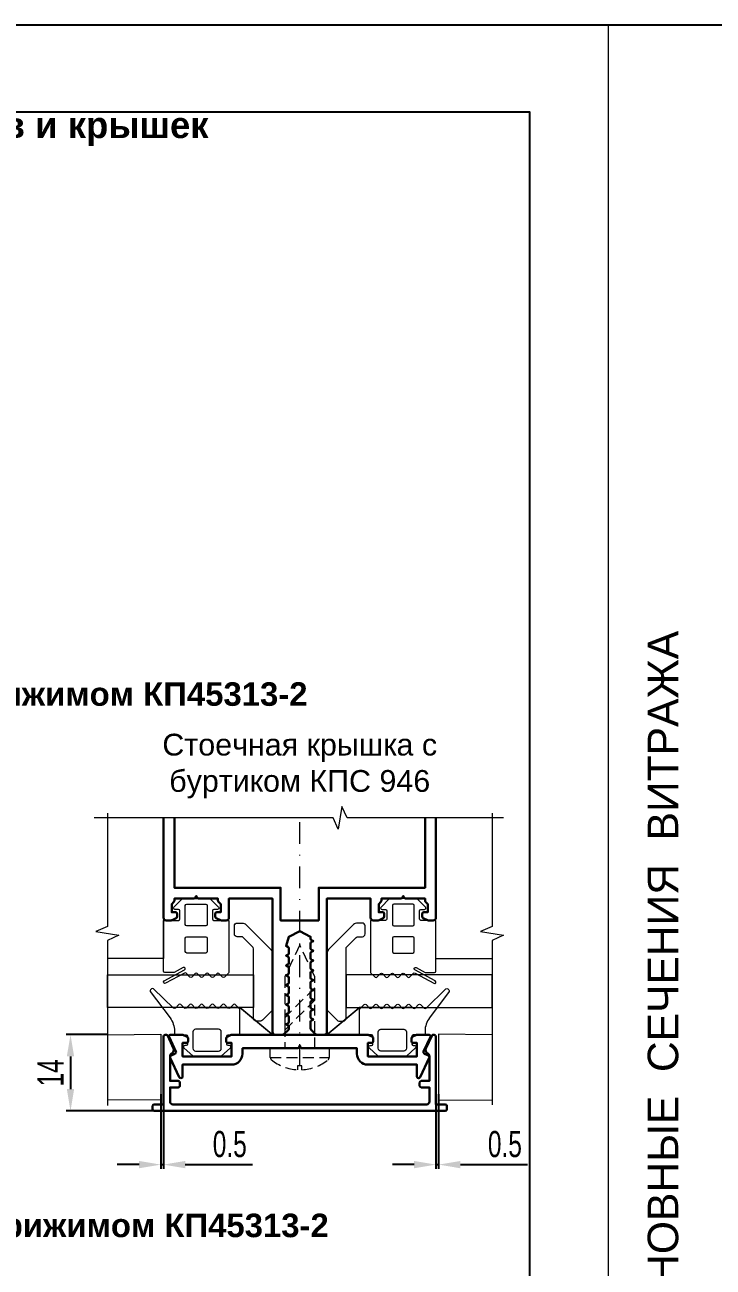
# Model space of a CAD drawing. Extents: x -37 to 8820, y -336 to 478.
# Drawn here: x 7267.1 to 7346, y 154.4 to 297 of the extents above; entities that cross this region are included whole.
import ezdxf
from ezdxf.enums import TextEntityAlignment as Align

# ---------------------------------------------------------------- set-up
doc = ezdxf.new("R2010")
doc.units = 0
doc.header["$LTSCALE"] = 5
doc.linetypes.add('DASHDOT', pattern=[1, 0.5, -0.25, 0, -0.25])
doc.linetypes.add('HIDDEN', pattern=[0.375, 0.25, -0.125])
doc.layers.get('0').update_dxf_attribs({"linetype": 'CONTINUOUS', "lineweight": 30})
doc.layers.get('DEFPOINTS').update_dxf_attribs({"linetype": 'CONTINUOUS'})
for name, color, linetype, lineweight in [('1', 6, 'DASHDOT', 13), ('2', 3, 'HIDDEN', 13), ('Dimentions', 5, 'CONTINUOUS', 15), ('Glass', 5, 'CONTINUOUS', 20), ('Герлен', 7, 'CONTINUOUS', 60), ('Зигзаг', 1, 'CONTINUOUS', 15), ('Конструкции', 252, 'CONTINUOUS', 20), ('Подкладки', 1, 'CONTINUOUS', 20), ('Текстовый', 7, 'CONTINUOUS', 9), ('Уплотнители', 1, 'CONTINUOUS', 20)]:
    doc.layers.add(name, color=color, linetype=linetype, lineweight=lineweight)
doc.layers.add('Скрытые', color=14, linetype='CONTINUOUS', plot=False)
doc.styles.add('3', font='RUSS.SHX', dxfattribs={"width": 0.7, "height": 3})
doc.styles.add('Каталожный', font='arial.ttf', dxfattribs={"height": 2.5})
doc.styles.add('Фирм', font='arial.ttf', dxfattribs={"height": 3.5})
doc.dimstyles.new('MX1_6', dxfattribs={"dimtxt": 3, "dimasz": 2.5, "dimexe": 0.5, "dimexo": 0, "dimgap": 0.8, "dimtad": 1, "dimlfac": 1.6, "dimdsep": 46, "dimtxsty": '3', "dimcen": 0, "dimclrd": 256, "dimclre": 256, "dimclrt": 256, "dimaunit": 1, "dimadec": 0, "dimazin": 0, "dimtfac": 1, "dimtmove": 0, "dimatfit": 1, "dimfxl": 1, "dimtvp": 1, "dimtolj": 1, "dimtzin": 0, "dimarcsym": 0})

# ---------------------------------------------------------------- blocks, each defined once
blk = doc.blocks.new('*D274')
at = {"layer": 'DEFPOINTS', "color": 0, "linetype": 'Continuous', "transparency": 16777216}
for p in [(7276.56, 181.07), (7272.33, 172.32), (7285.27, 172.32)]:
    blk.add_point(p, dxfattribs=at)
at = {"layer": 'Dimentions', "linetype": 'Continuous', "lineweight": -2, "transparency": 16777216}
for p, q in [((7276.56, 181.07), (7271.83, 181.07)), ((7272.33, 178.57), (7272.33, 174.82)), ((7285.27, 172.32), (7271.83, 172.32))]:
    blk.add_line(p, q, dxfattribs=at)
at = {"layer": 'Dimentions', "linetype": 'Continuous', "transparency": 16777216}
for points in [[(7271.91, 178.57), (7272.75, 178.57), (7272.33, 181.07)], [(7271.91, 174.82), (7272.75, 174.82), (7272.33, 172.32)]]:
    blk.add_solid(points, dxfattribs=at)
at = {"layer": 'Dimentions', "linetype": 'Continuous', "transparency": 16777216, "insert": (7270.03, 176.69), "char_height": 3, "attachment_point": 5, "rotation": 90, "style": '3'}
blk.add_mtext('\\A1;\\A1;14 ', dxfattribs=at)
blk = doc.blocks.new('*D314')
at = {"layer": 'DEFPOINTS', "color": 0, "linetype": 'Continuous', "transparency": 16777216}
for p in [(7282.69, 174.23), (7283, 174.23), (7283, 166.15)]:
    blk.add_point(p, dxfattribs=at)
at = {"layer": 'Dimentions', "linetype": 'Continuous', "lineweight": -2, "transparency": 16777216}
for p, q in [((7282.69, 174.23), (7282.69, 165.65)), ((7283, 174.23), (7283, 165.65)), ((7280.19, 166.15), (7277.69, 166.15)), ((7282.69, 166.15), (7283, 166.15)), ((7285.5, 166.15), (7293.2, 166.15))]:
    blk.add_line(p, q, dxfattribs=at)
at = {"layer": 'Dimentions', "linetype": 'Continuous', "transparency": 16777216}
for points in [[(7280.19, 166.57), (7280.19, 165.73), (7282.69, 166.15)], [(7285.5, 166.57), (7285.5, 165.73), (7283, 166.15)]]:
    blk.add_solid(points, dxfattribs=at)
at = {"layer": 'Dimentions', "linetype": 'Continuous', "transparency": 16777216, "insert": (7290.6, 168.49), "char_height": 3, "attachment_point": 5, "style": '3'}
blk.add_mtext('\\A1;0.5', dxfattribs=at)
blk = doc.blocks.new('*D315')
at = {"layer": 'DEFPOINTS', "color": 0, "linetype": 'Continuous', "transparency": 16777216}
for p in [(7314.25, 174.23), (7314.56, 174.23), (7314.56, 166.15)]:
    blk.add_point(p, dxfattribs=at)
at = {"layer": 'Dimentions', "linetype": 'Continuous', "lineweight": -2, "transparency": 16777216}
for p, q in [((7314.25, 174.23), (7314.25, 165.65)), ((7314.56, 174.23), (7314.56, 165.65)), ((7311.75, 166.15), (7309.25, 166.15)), ((7314.25, 166.15), (7314.56, 166.15)), ((7317.06, 166.15), (7324.76, 166.15))]:
    blk.add_line(p, q, dxfattribs=at)
at = {"layer": 'Dimentions', "linetype": 'Continuous', "transparency": 16777216}
for points in [[(7311.75, 166.57), (7311.75, 165.73), (7314.25, 166.15)], [(7317.06, 166.57), (7317.06, 165.73), (7314.56, 166.15)]]:
    blk.add_solid(points, dxfattribs=at)
at = {"layer": 'Dimentions', "linetype": 'Continuous', "transparency": 16777216, "insert": (7322.16, 168.49), "char_height": 3, "attachment_point": 5, "style": '3'}
blk.add_mtext('\\A1;0.5', dxfattribs=at)

msp = doc.modelspace()

# ---------------------------------------------------------------- linework, layer by layer
msp.add_lwpolyline([(7283, 205.9569), (7283, 194.5056, 0.41421356), (7283.3125, 194.1931), (7283.8932, 194.1931, 0.11643382), (7283.9771, 194.2129), (7284.4589, 194.4538, 0.28407904), (7284.5625, 194.6215), (7284.5625, 194.9431, 0.41421356), (7284.375, 195.1306), (7283.9375, 195.1306), (7283.9375, 196.0681), (7284.1951, 196.3257, 0.19891237), (7284.25, 196.4582), (7284.25, 196.6931), (7286.4779, 196.6931, 0.28407904), (7286.6456, 196.7967), (7286.75, 197.0056), (7286.8544, 196.7967, 0.28407904), (7287.0221, 196.6931), (7289.25, 196.6931), (7289.25, 196.4582, 0.19891237), (7289.3049, 196.3257), (7289.5625, 196.0681), (7289.5625, 195.1306), (7289.125, 195.1306, 0.41421356), (7288.9375, 194.9431), (7288.9375, 194.6215, 0.28407904), (7289.0411, 194.4538), (7289.5229, 194.2129, 0.11643382), (7289.6068, 194.1931), (7290.1875, 194.1931, 0.41421356), (7290.5, 194.5056), (7290.5, 196.6931), (7295.5, 196.6931), (7295.5, 181.3806, 0.41421356), (7295.8125, 181.0681), (7296.6723, 181.0681, 0.19891237), (7296.8049, 181.123), (7297.3201, 181.6382, 0.19891237), (7297.375, 181.7707), (7297.375, 181.9834, 0.28407904), (7297.2714, 182.1511), (7297.0625, 182.2556), (7297.2714, 182.36, 0.28407904), (7297.375, 182.5277), (7297.375, 183.1084, 0.28407904), (7297.2714, 183.2761), (7297.0625, 183.3806), (7297.2714, 183.485, 0.28407904), (7297.375, 183.6527), (7297.375, 184.2334, 0.28407904), (7297.2714, 184.4011), (7297.0625, 184.5056), (7297.2714, 184.61, 0.28407904), (7297.375, 184.7777), (7297.375, 185.3584, 0.28407904), (7297.2714, 185.5261), (7297.0625, 185.6306), (7297.2714, 185.735, 0.28407904), (7297.375, 185.9027), (7297.375, 186.4834, 0.28407904), (7297.2714, 186.6511), (7297.0625, 186.7556), (7297.2714, 186.86, 0.28407904), (7297.375, 187.0277), (7297.375, 187.6084, 0.28407904), (7297.2714, 187.7761), (7297.0625, 187.8806), (7297.2714, 187.985, 0.28407904), (7297.375, 188.1527), (7297.375, 188.7334, 0.28407904), (7297.2714, 188.9011), (7297.0625, 189.0056), (7297.2714, 189.11, 0.28407904), (7297.375, 189.2777), (7297.375, 189.8584, 0.28407904), (7297.2714, 190.0261), (7297.0625, 190.1306), (7297.2714, 190.235, 0.28407904), (7297.375, 190.4027), (7297.375, 190.9834, 0.28407904), (7297.2714, 191.1511), (7297.0625, 191.2556), (7297.375, 192.3181), (7298.625, 192.9431), (7299.875, 192.3181), (7299.875, 192.0902, 0.28407904), (7299.9786, 191.9225), (7300.1875, 191.8181), (7299.9786, 191.7136, 0.28407904), (7299.875, 191.5459), (7299.875, 190.9652, 0.28407904), (7299.9786, 190.7975), (7300.1875, 190.6931), (7299.9786, 190.5886, 0.28407904), (7299.875, 190.4209), (7299.875, 189.8402, 0.28407904), (7299.9786, 189.6725), (7300.1875, 189.5681), (7299.9786, 189.4636, 0.28407904), (7299.875, 189.2959), (7299.875, 188.7152, 0.28407904), (7299.9786, 188.5475), (7300.1875, 188.4431), (7299.9786, 188.3386, 0.28407904), (7299.875, 188.1709), (7299.875, 187.5902, 0.28407904), (7299.9786, 187.4225), (7300.1875, 187.3181), (7299.9786, 187.2136, 0.28407904), (7299.875, 187.0459), (7299.875, 186.4652, 0.28407904), (7299.9786, 186.2975), (7300.1875, 186.1931), (7299.9786, 186.0886, 0.28407904), (7299.875, 185.9209), (7299.875, 185.3402, 0.28407904), (7299.9786, 185.1725), (7300.1875, 185.0681), (7299.9786, 184.9636, 0.28407904), (7299.875, 184.7959), (7299.875, 184.2152, 0.28407904), (7299.9786, 184.0475), (7300.1875, 183.9431), (7299.9786, 183.8386, 0.28407904), (7299.875, 183.6709), (7299.875, 183.0902, 0.28407904), (7299.9786, 182.9225), (7300.1875, 182.8181), (7299.9786, 182.7136, 0.28407904), (7299.875, 182.5459), (7299.875, 181.7707, 0.19891237), (7299.9299, 181.6382), (7300.4451, 181.123, 0.19891237), (7300.5777, 181.0681), (7301.4375, 181.0681, 0.41421356), (7301.75, 181.3806), (7301.75, 196.6931), (7306.75, 196.6931), (7306.75, 194.5056, 0.41421356), (7307.0625, 194.1931), (7307.6432, 194.1931, 0.11643382), (7307.7271, 194.2129), (7308.2089, 194.4538, 0.28407904), (7308.3125, 194.6215), (7308.3125, 194.9431, 0.41421356), (7308.125, 195.1306), (7307.6875, 195.1306), (7307.6875, 196.0681), (7307.9451, 196.3257, 0.19891237), (7308, 196.4582), (7308, 196.6931), (7310.2279, 196.6931, 0.28407904), (7310.3956, 196.7967), (7310.5, 197.0056), (7310.6044, 196.7967, 0.28407904), (7310.7721, 196.6931), (7313, 196.6931), (7313, 196.4582, 0.19891237), (7313.0549, 196.3257), (7313.3125, 196.0681), (7313.3125, 195.1306), (7312.875, 195.1306, 0.41421356), (7312.6875, 194.9431), (7312.6875, 194.6215, 0.28407904), (7312.7911, 194.4538), (7313.2729, 194.2129, 0.11643382), (7313.3568, 194.1931), (7313.9375, 194.1931, 0.41421356), (7314.25, 194.5056), (7314.25, 205.9569)], format="xyb")
msp.add_lwpolyline([(7284.25, 205.9569), (7284.25, 197.9431), (7296.4375, 197.9431), (7296.4375, 194.1931), (7300.8125, 194.1931), (7300.8125, 197.9431), (7313, 197.9431), (7313, 205.9569)])
for points in [[(7283, 180.8181), (7283, 173.0681), (7281.9375, 173.0681, 0.41421356), (7281.75, 172.8806), (7281.75, 172.5056, 0.41421356), (7281.9375, 172.3181), (7315.3125, 172.3181, 0.41421356), (7315.5, 172.5056), (7315.5, 172.8806, 0.41421356), (7315.3125, 173.0681), (7314.25, 173.0681), (7314.25, 180.8181, 0.80258485), (7313.7734, 180.9237), (7313.1035, 179.4871, 0.40155944), (7313.2981, 178.914, -0.27973928), (7313.5, 178.5814), (7313.5, 175.7556), (7312.5625, 175.7556, 0.41421356), (7312.375, 175.5681), (7312.375, 175.1931, 0.41421356), (7312.5625, 175.0056), (7313.5, 175.0056), (7313.5, 173.3806, -0.41421356), (7313.1875, 173.0681), (7284.0625, 173.0681, -0.41421356), (7283.75, 173.3806), (7283.75, 175.0056), (7284.6875, 175.0056, 0.41421356), (7284.875, 175.1931), (7284.875, 175.5681, 0.41421356), (7284.6875, 175.7556), (7283.75, 175.7556), (7283.75, 178.5814, -0.27973928), (7283.9519, 178.914, 0.40155944), (7284.1465, 179.4871), (7283.4766, 180.9237, 0.80258485)], [(7290.8568, 181.0681, 0.11643382), (7290.7729, 181.0483), (7290.2911, 180.8074, 0.28407904), (7290.1875, 180.6397), (7290.1875, 180.3181, 0.41421356), (7290.375, 180.1306), (7290.8125, 180.1306), (7290.8125, 178.5681), (7285.1875, 178.5681), (7285.1875, 180.1306), (7285.625, 180.1306, 0.41421356), (7285.8125, 180.3181), (7285.8125, 180.6397, 0.28407904), (7285.7089, 180.8074), (7285.2271, 181.0483, 0.11643382), (7285.1432, 181.0681), (7283.8125, 181.0681, 0.54861879), (7283.6426, 180.8013), (7284.4208, 179.1325, -0.41421356), (7284.3301, 178.8833), (7283.8583, 178.6633, 0.41421356), (7283.7676, 178.4141), (7284.8111, 176.1763, 0.29147342), (7284.981, 176.0681), (7285, 176.0681, 0.41421356), (7285.1875, 176.2556), (7285.1875, 177.6306), (7290.8125, 177.6306, 0.41421356), (7292.0625, 178.8806), (7292.0625, 179.5056), (7298.3529, 179.5056, 0.28407904), (7298.5206, 179.6092), (7298.625, 179.8181), (7298.7294, 179.6092, 0.28407904), (7298.8971, 179.5056), (7305.1875, 179.5056), (7305.1875, 178.8806, 0.41421356), (7306.4375, 177.6306), (7312.0625, 177.6306), (7312.0625, 176.2556, 0.41421356), (7312.25, 176.0681), (7312.269, 176.0681, 0.29147342), (7312.4389, 176.1763), (7313.4824, 178.4141, 0.41421356), (7313.3917, 178.6633), (7312.9199, 178.8833, -0.41421356), (7312.8292, 179.1325), (7313.6074, 180.8013, 0.54861879), (7313.4375, 181.0681), (7312.1068, 181.0681, 0.11643382), (7312.0229, 181.0483), (7311.5411, 180.8074, 0.28407904), (7311.4375, 180.6397), (7311.4375, 180.3181, 0.41421356), (7311.625, 180.1306), (7312.0625, 180.1306), (7312.0625, 178.5681), (7306.4375, 178.5681), (7306.4375, 180.1306), (7306.875, 180.1306, 0.41421356), (7307.0625, 180.3181), (7307.0625, 180.6397, 0.28407904), (7306.9589, 180.8074), (7306.4771, 181.0483, 0.11643382), (7306.3932, 181.0681)]]:
    msp.add_lwpolyline(points, format="xyb", close=True)
at = {"layer": '1'}
msp.add_line((7298.625, 177.4804), (7298.625, 205.9569), dxfattribs=at)
at = {"layer": '2'}
msp.add_line((7295.25, 178.4495), (7302, 178.4495), dxfattribs=at)
for points in [[(7300.3437, 179.5056), (7300.3437, 187.6947), (7298.625, 191.3806), (7296.9062, 187.6947), (7296.9062, 179.5056)], [(7296.9062, 181.586), (7300.3437, 185.0235), (7300.3437, 186.4558), (7296.9062, 183.0183)]]:
    msp.add_lwpolyline(points, close=True, dxfattribs=at)
msp.add_lwpolyline([(7298.3794, 177.0427, -0.16184886), (7295.3636, 178.2085, -0.22388754), (7295.25, 178.4495), (7295.25, 179.5056), (7302, 179.5056), (7302, 178.4495, -0.22388754), (7301.8864, 178.2085, -0.16184886), (7298.8706, 177.0427), (7298.8706, 177.4804), (7298.3794, 177.4804)], format="xyb", close=True, dxfattribs=at)
at = {"layer": 'Dimentions', "linetype": 'Continuous'}
msp.add_line((7334, 297), (7334, 0), dxfattribs=at)
at = {"layer": 'Glass'}
for points in [[(7293.3125, 184.1931), (7276.5625, 184.1931), (7276.5625, 187.9431), (7293.3125, 187.9431)], [(7303.9375, 184.1931), (7320.6875, 184.1931), (7320.6875, 187.9431), (7303.9375, 187.9431)]]:
    msp.add_lwpolyline(points, close=True, dxfattribs=at)
at = {"layer": 'Герлен', "ltscale": 2, "const_width": 0.1875}
msp.add_lwpolyline([(7285.6875, 184.1931), (7291.75, 184.1931), (7295.5, 181.0681), (7301.75, 181.0681), (7305.5, 184.1931), (7311.5625, 184.1931)], dxfattribs=at)
at = {"layer": 'Зигзаг'}
for points in [[(7321.9914, 205.9569), (7304.0502, 205.9569), (7303.4694, 207.2748), (7303.0338, 204.6621), (7302.4513, 205.9569), (7275.0519, 205.9569)], [(7276.5625, 206.4964), (7276.5625, 193.4936), (7275.2446, 192.9128), (7277.8573, 192.4771), (7276.5625, 191.8946), (7276.5625, 172.9245)], [(7320.6875, 206.4964), (7320.6875, 193.4936), (7319.3696, 192.9128), (7321.9823, 192.4771), (7320.6875, 191.8946), (7320.6875, 173.0129)]]:
    msp.add_lwpolyline(points, dxfattribs=at)
at = {"layer": 'Конструкции'}
msp.add_line((7314.25, 189.8181), (7320.6875, 189.8181), dxfattribs=at)
for points in [[(7283, 205.9569), (7283, 189.8181), (7276.5625, 189.8181)], [(7276.5625, 181.0681), (7282.6936, 181.1296), (7282.6884, 173.5439), (7276.5625, 173.5681)], [(7320.6875, 181.0681), (7314.5564, 181.1296), (7314.5616, 173.5439), (7320.6875, 173.5681)]]:
    msp.add_lwpolyline(points, dxfattribs=at)
at = {"layer": 'Подкладки'}
for points in [[(7291.4375, 192.3181, -0.41421356), (7291.125, 192.6306), (7291.125, 193.5681, -0.41421356), (7291.4375, 193.8806), (7292.0089, 193.8806, -0.19891237), (7292.4508, 193.6975), (7295.3169, 190.8314, -0.19891237), (7295.5, 190.3895), (7295.5, 184.0111, -0.19891237), (7295.4085, 183.7901), (7294.3415, 182.7232, -0.19891237), (7294.1206, 182.6316), (7293.625, 182.6316, -0.41421356), (7293.3125, 182.9441), (7293.3125, 190.9386, 0.19891237), (7293.221, 191.1596), (7292.154, 192.2265, 0.19891237), (7291.9331, 192.3181)], [(7305.8125, 192.3181, 0.41421356), (7306.125, 192.6306), (7306.125, 193.5681, 0.41421356), (7305.8125, 193.8806), (7305.2411, 193.8806, 0.19891237), (7304.7992, 193.6975), (7301.9331, 190.8314, 0.19891237), (7301.75, 190.3895), (7301.75, 184.0111, 0.19891237), (7301.8415, 183.7901), (7302.9085, 182.7232, 0.19891237), (7303.1294, 182.6316), (7303.625, 182.6316, 0.41421356), (7303.9375, 182.9441), (7303.9375, 190.9386, -0.19891237), (7304.029, 191.1596), (7305.096, 192.2265, -0.19891237), (7305.3169, 192.3181)]]:
    msp.add_lwpolyline(points, format="xyb", close=True, dxfattribs=at)
at = {"layer": 'Скрытые', "linetype": 'Continuous'}
for points in [[(7140, 297), (7350, 297), (7350, 0), (7140, 0)], [(7160, 10), (7160, 287), (7325, 287), (7325, 10)]]:
    msp.add_lwpolyline(points, close=True, dxfattribs=at)
at = {"layer": 'Уплотнители'}
for points in [[(7285.2692, 188.7789), (7284.2242, 188.212, -0.12491271), (7284.1497, 188.1931), (7283.1562, 188.1931, -0.41421356), (7283, 188.3493), (7283, 194.1931), (7284.7187, 194.1931, 0.41421356), (7284.875, 194.3493), (7284.875, 195.2868, 0.41421356), (7284.7187, 195.4431), (7284.3125, 195.4431, -0.66858666), (7284.2021, 195.7099), (7285.1418, 196.6474, -0.19861919), (7285.2521, 196.6931), (7288.2479, 196.6931, -0.19861919), (7288.3582, 196.6474), (7289.2979, 195.7099, -0.66858666), (7289.1875, 195.4431), (7288.7812, 195.4431, 0.41421356), (7288.625, 195.2868), (7288.625, 194.3493, 0.41421356), (7288.7812, 194.1931), (7290.5, 194.1931), (7290.5, 188.2578, -0.19891237), (7290.4542, 188.1473), (7289.9855, 187.6786, -0.41421356), (7289.7645, 187.6786), (7289.3605, 188.0826, 0.41421356), (7289.1395, 188.0826), (7288.7355, 187.6786, -0.41421356), (7288.5145, 187.6786), (7288.1105, 188.0826, 0.41421356), (7287.8895, 188.0826), (7287.4855, 187.6786, -0.41421356), (7287.2645, 187.6786), (7286.8605, 188.0826, 0.41421356), (7286.6395, 188.0826), (7286.2355, 187.6786, -0.41421356), (7286.0145, 187.6786), (7285.5825, 188.1106, 0.33207606), (7285.3975, 188.1375), (7283.2308, 186.962, -1), (7283.0817, 187.2367), (7285.4183, 188.5043, 1)], [(7285.6562, 196.0681), (7287.8437, 196.0681, -0.41421356), (7288, 195.9118), (7288, 193.7243, -0.41421356), (7287.8437, 193.5681), (7285.6562, 193.5681, -0.41421356), (7285.5, 193.7243), (7285.5, 195.9118, -0.41421356)], [(7311.9808, 188.7789), (7313.0258, 188.212, 0.12491271), (7313.1003, 188.1931), (7314.0937, 188.1931, 0.41421356), (7314.25, 188.3493), (7314.25, 194.1931), (7312.5312, 194.1931, -0.41421356), (7312.375, 194.3493), (7312.375, 195.2868, -0.41421356), (7312.5312, 195.4431), (7312.9375, 195.4431, 0.66858666), (7313.0479, 195.7099), (7312.1082, 196.6474, 0.19861919), (7311.9979, 196.6931), (7309.0021, 196.6931, 0.19861919), (7308.8918, 196.6474), (7307.9521, 195.7099, 0.66858666), (7308.0625, 195.4431), (7308.4687, 195.4431, -0.41421356), (7308.625, 195.2868), (7308.625, 194.3493, -0.41421356), (7308.4687, 194.1931), (7306.75, 194.1931), (7306.75, 188.2578, 0.19891237), (7306.7958, 188.1473), (7307.2645, 187.6786, 0.41421356), (7307.4855, 187.6786), (7307.8895, 188.0826, -0.41421356), (7308.1105, 188.0826), (7308.5145, 187.6786, 0.41421356), (7308.7355, 187.6786), (7309.1395, 188.0826, -0.41421356), (7309.3605, 188.0826), (7309.7645, 187.6786, 0.41421356), (7309.9855, 187.6786), (7310.3895, 188.0826, -0.41421356), (7310.6105, 188.0826), (7311.0145, 187.6786, 0.41421356), (7311.2355, 187.6786), (7311.6675, 188.1106, -0.33207606), (7311.8525, 188.1375), (7314.0192, 186.962, 1), (7314.1683, 187.2367), (7311.8317, 188.5043, -1)], [(7311.5937, 196.0681), (7309.4062, 196.0681, 0.41421356), (7309.25, 195.9118), (7309.25, 193.7243, 0.41421356), (7309.4062, 193.5681), (7311.5937, 193.5681, 0.41421356), (7311.75, 193.7243), (7311.75, 195.9118, 0.41421356)], [(7285.6562, 192.3181), (7287.8437, 192.3181, -0.41421356), (7288, 192.1618), (7288, 190.5993, -0.41421356), (7287.8437, 190.4431), (7285.6562, 190.4431, -0.41421356), (7285.5, 190.5993), (7285.5, 192.1618, -0.41421356)], [(7311.5937, 192.3181), (7309.4062, 192.3181, 0.41421356), (7309.25, 192.1618), (7309.25, 190.5993, 0.41421356), (7309.4062, 190.4431), (7311.5937, 190.4431, 0.41421356), (7311.75, 190.5993), (7311.75, 192.1618, 0.41421356)], [(7290.4062, 179.8181, -0.41421356), (7290.25, 179.9743), (7290.25, 180.9118, -0.41421356), (7290.4062, 181.0681), (7291.75, 181.0681), (7291.75, 183.956, 0.19891237), (7291.7134, 184.0444), (7291.2355, 184.5223, 0.41421356), (7291.0145, 184.5223), (7290.6105, 184.1183, -0.41421356), (7290.3895, 184.1183), (7289.9855, 184.5223, 0.41421356), (7289.7645, 184.5223), (7289.3605, 184.1183, -0.41421356), (7289.1395, 184.1183), (7288.7355, 184.5223, 0.41421356), (7288.5145, 184.5223), (7288.1105, 184.1183, -0.41421356), (7287.8895, 184.1183), (7287.4855, 184.5223, 0.41421356), (7287.2645, 184.5223), (7286.8605, 184.1183, -0.41421356), (7286.6395, 184.1183), (7286.2355, 184.5223, 0.41421356), (7286.0145, 184.5223), (7285.6105, 184.1183, -0.41421356), (7285.3895, 184.1183), (7284.9855, 184.5223, 0.41421356), (7284.7645, 184.5223), (7284.3605, 184.1183, -0.41421356), (7284.1395, 184.1183), (7281.8605, 186.3326, 0.41421356), (7281.6395, 186.3326), (7281.5082, 186.2013, 0.29253821), (7281.4721, 186.0368), (7283.7529, 182.9836, -0.16178775), (7284.25, 181.4874), (7284.25, 181.0681), (7285.5937, 181.0681, -0.41421356), (7285.75, 180.9118), (7285.75, 179.9743, -0.41421356), (7285.5937, 179.8181), (7285.4375, 179.8181, 0.66858666), (7285.3271, 179.5512), (7286.3918, 178.6137, 0.19861919), (7286.5021, 178.5681), (7289.4979, 178.5681, 0.19861919), (7289.6082, 178.6137), (7290.6729, 179.5512, 0.66858666), (7290.5625, 179.8181)], [(7306.8437, 179.8181, 0.41421356), (7307, 179.9743), (7307, 180.9118, 0.41421356), (7306.8437, 181.0681), (7305.5, 181.0681), (7305.5, 183.956, -0.19891237), (7305.5366, 184.0444), (7306.0145, 184.5223, -0.41421356), (7306.2355, 184.5223), (7306.6395, 184.1183, 0.41421356), (7306.8605, 184.1183), (7307.2645, 184.5223, -0.41421356), (7307.4855, 184.5223), (7307.8895, 184.1183, 0.41421356), (7308.1105, 184.1183), (7308.5145, 184.5223, -0.41421356), (7308.7355, 184.5223), (7309.1395, 184.1183, 0.41421356), (7309.3605, 184.1183), (7309.7645, 184.5223, -0.41421356), (7309.9855, 184.5223), (7310.3895, 184.1183, 0.41421356), (7310.6105, 184.1183), (7311.0145, 184.5223, -0.41421356), (7311.2355, 184.5223), (7311.6395, 184.1183, 0.41421356), (7311.8605, 184.1183), (7312.2645, 184.5223, -0.41421356), (7312.4855, 184.5223), (7312.8895, 184.1183, 0.41421356), (7313.1105, 184.1183), (7315.3895, 186.3326, -0.41421356), (7315.6105, 186.3326), (7315.7418, 186.2013, -0.29253821), (7315.7779, 186.0368), (7313.4971, 182.9836, 0.16178775), (7313, 181.4874), (7313, 181.0681), (7311.6562, 181.0681, 0.41421356), (7311.5, 180.9118), (7311.5, 179.9743, 0.41421356), (7311.6562, 179.8181), (7311.8125, 179.8181, -0.66858666), (7311.9229, 179.5512), (7310.8582, 178.6137, -0.19861919), (7310.7479, 178.5681), (7307.7521, 178.5681, -0.19861919), (7307.6418, 178.6137), (7306.5771, 179.5512, -0.66858666), (7306.6875, 179.8181)], [(7286.6875, 179.1931), (7289.3125, 179.1931, 0.41421356), (7289.625, 179.5056), (7289.625, 181.3806, 0.41421356), (7289.3125, 181.6931), (7286.6875, 181.6931, 0.41421356), (7286.375, 181.3806), (7286.375, 179.5056, 0.41421356)], [(7310.5625, 179.1931), (7307.9375, 179.1931, -0.41421356), (7307.625, 179.5056), (7307.625, 181.3806, -0.41421356), (7307.9375, 181.6931), (7310.5625, 181.6931, -0.41421356), (7310.875, 181.3806), (7310.875, 179.5056, -0.41421356)]]:
    msp.add_lwpolyline(points, format="xyb", close=True, dxfattribs=at)

# ---------------------------------------------------------------- texts
at = {"layer": 'Текстовый', "style": 'Фирм'}
msp.add_text('ОСНОВНЫЕ  СЕЧЕНИЯ  ВИТРАЖА', height=3.5, rotation=90, dxfattribs=at).set_placement((7342.0431, 186.2205), align=Align.CENTER)
at = {"layer": 'Текстовый', "linetype": 'Continuous', "attachment_point": 1, "style": 'Каталожный'}
for s, insert, char_height, width in [('\\pxqc;{\\fArial|b1|i0|c204|p34;Варианты применения прижимов и крышек}', (7160, 287), 3, 165), ('\\pxqc;{\\fArial|b1|i0|c204|p34;Варианты применения крышек стоек с прижимом КП45313-2}', (7160.408, 221.5242), 2.7, 164.592046), ('\\pxqc,t25;Стоечная крышка с буртиком КПС 946', (7276.5625, 215.6148), 2.5, 44.125), ('\\pxqc;{\\fArial|b1|i0|c204|p34;Варианты применения крышек ригелей с прижимом КП45313-2}', (7160.408, 160.5242), 2.7, 164.592046)]:
    msp.add_mtext(s, dxfattribs=dict(at, insert=insert, char_height=char_height, width=width))

# ---------------------------------------------------------------- dimensions: what is measured, and where the dimension line sits
at = {"layer": 'Dimentions', "linetype": 'Continuous'}
dim = msp.add_linear_dim(base=(7272.3308, 172.3181), p1=(7276.5625, 181.0681), p2=(7285.2735, 172.3181), angle=90, text='\\A1;<> ', dimstyle='MX1_6', dxfattribs=at)
dim.commit()
dim.dimension.update_dxf_attribs({"geometry": '*D274', "text_midpoint": (7272.3308, 176.6931), "dimtype": 160})
for base, p1, p2, picture, middle in [((7283, 166.1484), (7282.6889, 174.2338), (7283, 174.2338), '*D314', (7290.6, 166.1484)), ((7314.5611, 166.1484), (7314.25, 174.2338), (7314.5611, 174.2338), '*D315', (7322.1611, 166.1484))]:
    dim = msp.add_linear_dim(base=base, p1=p1, p2=p2, dimstyle='MX1_6', dxfattribs=at)
    dim.commit()
    dim.dimension.update_dxf_attribs({"geometry": picture, "text_midpoint": middle, "dimtype": 160})

doc.saveas('drawing.dxf')
